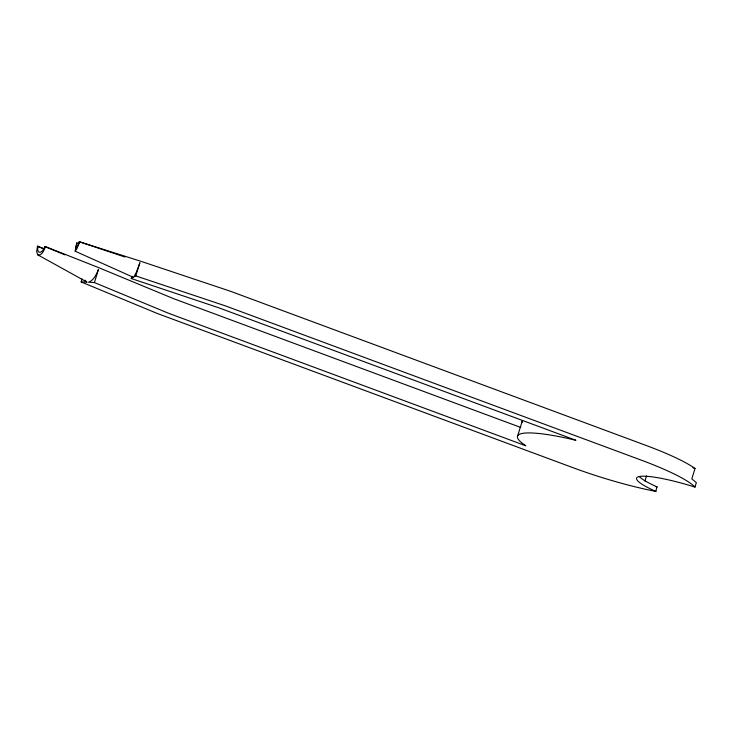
<?xml version="1.0" encoding="UTF-8"?>
<svg xmlns="http://www.w3.org/2000/svg" width="733" height="733" viewBox="0 0 733 733"><rect width="100%" height="100%" fill="white"/><g stroke="black" fill="none" stroke-linecap="round" stroke-linejoin="round"><path stroke-width="1.1" d="M44.475 248.863L37.502 246.215L36.65 251.465L37.649 254.782L87.117 282.141L81.143 281.939L82.096 278.888M79.137 243.75L76.736 243.154L75.142 251.208L133.305 277.276L131.225 278.513L218.865 307.823L575.927 440.286L568.396 438.545A93.989 14.541 17.2 0 0 522.666 443.584L525.808 445.801L168.755 313.348L94.42 282.571L88.501 282.205C93.943 280.308 96.444 274.261 98.488 269.332L94.42 282.571M135.816 275.92L139.893 262.689L136.228 272.548L133.782 277.001L135.816 275.92L225.782 306.009L641.485 460.223A93.989 14.541 17.2 0 1 694.664 486.721L694.976 487.097L696.35 482.662L691.824 478.878L695.031 468.534L692.914 467.04A93.989 14.541 17.2 0 0 646.066 445.435L230.364 291.221L140.388 261.131L79.256 241.725L124.867 256.981M131.225 278.513L131.858 276.478M517.69 435.814L522.263 421.026A93.989 14.541 17.2 0 0 522.043 422.556M644.948 481.05L646.552 475.873M81.143 281.939L157.448 313.532L573.151 467.746A93.989 14.541 17.2 0 0 654.496 491.147L655.898 491.403L656.915 486.822A56.395 8.723 17.2 0 1 639.423 476.743M79.485 241.597L76.992 248.441L75.233 251.282M520.742 427.44L173.327 298.56L99.001 267.783L45.473 246.6C44.191 249.816 42.276 255.67 37.969 255.047M45.473 246.6L44.805 246.563L64.806 254.846M655.87 486.712L657.263 486.969M694.976 487.097L694.536 486.959A56.395 8.723 17.2 0 0 640.569 476.322A56.395 8.723 17.2 0 0 655.54 491.257L655.898 491.403M76.736 243.154L78.88 243.906M692.914 467.746L695.031 468.534M37.502 246.215L43.788 248.945M86.503 281.866L85.074 280.116M38.18 246.251A6.267 3.161 -67.6 0 0 38.721 251.978L39.005 252.161A6.267 3.207 -67.5 0 0 44.841 246.563M79.283 241.716A6.267 0.916 -71.5 0 1 76.718 247.809L76.562 248.02A6.267 0.916 -71.5 0 1 76.956 242.98"/></g></svg>
